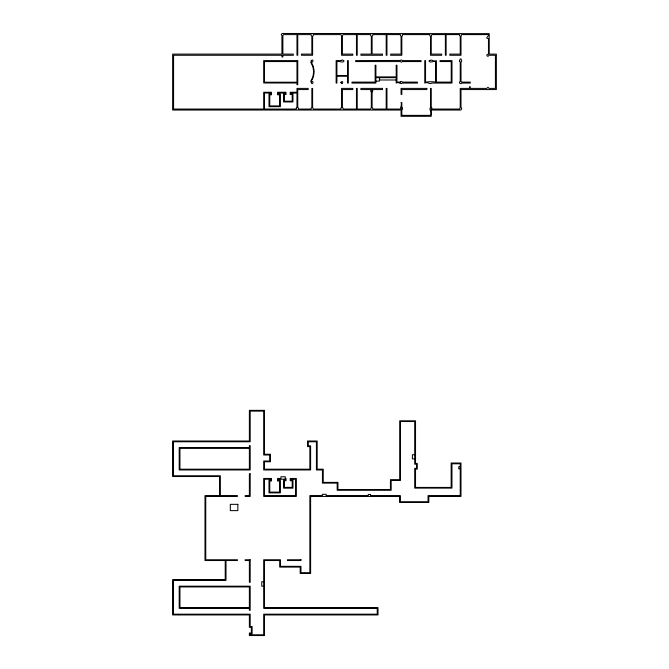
<?xml version="1.0" encoding="UTF-8"?>
<svg xmlns="http://www.w3.org/2000/svg" width="669" height="669" viewBox="0 0 669 669"><rect width="100%" height="100%" fill="white"/><g stroke="black" fill="none" stroke-linecap="round" stroke-linejoin="round"><path stroke-width="1" d="M372.098 92.004L372.867 90.85L372.098 89.83M401.835 109.565L402.604 108.545L401.835 107.4M336.908 75.505L347.529 75.505L347.529 60.595L348.298 60.595L348.298 83.073L347.529 83.073L347.529 76.274L336.908 76.274M396.19 79.987L379.582 79.987L379.582 77.663M375.911 81.141L379.39 81.141L379.39 77.663M431.262 110.034L461 110.034L461.769 108.462L461 107.4L461 89.562L496.373 89.562L496.373 54.105L489.231 54.105L489.231 33.642L282.176 33.467L281.239 34.52L281.917 35.649L281.917 54.105L172.627 54.105L172.627 110.034L401.066 110.034L401.066 116.322L431.262 116.322L431.262 88.4L430.493 88.4L430.493 107.4C428.486 109.382 432.542 112.568 430.493 115.361L401.835 115.361L401.835 102.499L401.066 102.499C401.96 105.1 400.472 106.965 400.455 109.064L386.966 109.064L386.966 88.4L386.189 88.4L386.189 109.064L372.708 109.064L372.817 108.144L372.098 107.4L372.098 89.562L382.526 89.562L382.526 88.4L360.9 88.4L360.9 89.562L371.32 89.562L370.551 90.976L371.32 91.996L371.32 107.4L370.71 109.064L357.229 109.064L357.229 88.4L356.452 88.4L356.452 109.064L342.954 109.064L343.046 108.069L342.352 107.4L342.352 89.562L352.789 89.562L352.789 88.4L341.583 88.4L341.583 107.4L340.906 108.018L340.973 109.064L313.226 109.064L312.615 107.391L312.615 88.4L311.846 88.4L311.846 107.4L311.135 108.11L311.236 109.064L298.357 109.064L298.474 108.161L297.747 107.4L297.747 89.562L308.175 89.562L308.175 88.4L296.977 88.4L296.977 92.263L290.195 92.263L290.195 94.513L292.186 94.513L292.186 101.195L284.384 101.195L284.384 94.513L286.023 94.513L286.023 92.263L277.585 92.263L277.585 94.789L279.583 94.789L279.583 105.911L269.774 105.911L269.774 94.789L271.48 94.789L271.48 92.263L263.695 92.263L263.695 109.064L173.589 109.064L173.589 55.268L281.917 55.268L281.917 56.932L282.878 56.932L282.878 55.268L293.306 55.268L293.306 54.105L282.878 54.105L282.878 35.658L283.547 34.604L296.977 34.604L296.977 55.268L297.747 55.268L297.747 34.604L311.236 34.604L311.177 35.658L311.846 36.277L311.846 54.105L301.418 54.105L301.418 55.268L312.615 55.268L312.615 36.268L313.309 35.591L313.217 34.604L340.964 34.604L341.583 36.268L341.583 55.268L352.789 55.268L352.789 54.105L342.352 54.105L342.352 36.268L342.988 34.637L356.452 34.604L356.452 55.268L357.229 55.268L357.229 34.604L370.718 34.604L370.626 35.599L371.32 36.268L371.32 54.105L360.9 54.105L360.9 55.268L382.526 55.268L382.526 54.105L372.098 54.105L372.098 36.277L372.767 35.658L372.7 34.604L386.189 34.604L386.189 55.268L386.966 55.268L386.966 34.604L400.455 34.604L400.38 35.633L401.066 36.268L401.066 54.105L390.637 54.105L390.637 55.268L401.835 55.268L401.835 36.268L402.521 35.624L402.437 34.604L429.874 34.604L429.766 35.516L430.493 36.268L430.493 55.268L441.691 55.268L441.691 54.105L431.262 54.105L431.262 36.268L431.873 34.604L445.362 34.604L445.362 55.268L446.131 55.268L446.131 34.604L459.62 34.604L459.519 35.557L460.23 36.268L460.23 54.105L449.802 54.105L449.802 55.268L461 55.268L461 36.277L461.61 34.604L488.462 34.604C489.775 35.9 483.888 38.359 488.462 38.568L488.462 54.248L487.074 54.473L486.806 55.602L487.952 56.422L489.072 55.268L495.411 55.268L495.411 88.4L489.072 88.4L487.977 87.246L486.764 88.4L470.265 88.4L470.265 86.744L469.479 86.744L469.479 88.4L460.23 88.4L460.23 107.4L459.611 109.064L431.873 109.064L431.99 108.152L431.262 107.4M249.37 447.569L179.192 447.569L179.192 469.964L250.181 469.964L250.181 445.638L249.37 445.638L249.37 469.195L179.961 469.195L179.961 448.339L249.37 448.339M414.696 454.703L412.413 454.703L412.413 458.875L414.696 458.875M460.23 466.678L458.758 466.678L458.758 468.802L460.23 468.802M285.253 478.46L286.023 478.46L286.023 480.71L284.384 480.71L284.384 487.392L292.186 487.392L292.186 480.71L290.195 480.71L290.195 478.46L296.325 478.46L296.325 496.423L263.695 496.423L263.695 478.46L271.48 478.46L271.48 480.986L269.774 480.986L269.774 492.108L279.583 492.108L279.583 480.986L277.585 480.986L277.585 478.46L280.947 478.46L280.947 476.763L285.253 476.763L285.253 479.932L283.614 479.932L283.614 488.161L292.963 488.161L292.963 479.932L290.973 479.932L290.973 479.238L295.556 479.238L295.556 495.612L264.472 495.612L264.472 479.238L270.702 479.238L270.702 480.217L269.005 480.217L269.005 492.877L280.361 492.877L280.361 480.217L278.363 480.217L278.363 479.238L285.253 479.238M263.695 581.737L261.763 581.737L261.763 586.178L263.695 586.178M249.37 607.611L179.961 607.611L179.961 586.947L249.37 586.947L249.37 610.312L250.181 610.312L250.181 586.178L179.192 586.178L179.192 608.38L249.37 608.38M340.822 82.421C342.729 86.652 343.883 78.925 340.822 82.421M313.661 71.767L312.916 76.759L310.759 81.325L311.185 81.325C315.015 75.706 315.015 67.837 311.185 62.209L310.759 62.209L312.916 66.775L313.661 71.767M459.478 60.854L460.23 62.158L460.23 81.509C458.198 82.279 460.707 85.022 461.66 83.073L470.265 83.073L470.265 82.111L461.669 82.111L461.016 81.501L461 62.167L461.769 61.004L461 58.939L460.23 58.939L459.478 60.854M311.093 60.846C312.757 65.177 314.355 57.534 311.093 60.846M296.233 108.211L296.359 109.064L264.472 109.064L264.472 93.041L270.702 93.041L270.702 94.02L269.005 94.02L269.005 106.68L280.361 106.68L280.361 94.02L278.363 94.02L278.363 93.041L285.253 93.041L285.253 93.735L283.614 93.735L283.614 101.964L292.963 101.964L292.963 93.735L290.973 93.735L290.973 93.041L296.977 93.041L296.977 107.4L296.233 108.211M311.144 82.187C312.13 86.727 314.873 79.41 311.144 82.187M340.931 60.553L336.131 60.595L336.131 83.073L336.908 83.073L336.908 61.565C339.701 60.954 341.591 62.827 343.858 61.565L343.858 60.595L342.21 59.942L340.931 60.553M400.447 82.011L396.96 82.111L396.96 65.228L396.19 65.228L396.19 76.893L375.911 76.893L375.911 65.228L375.142 65.228L375.142 82.111L351.969 82.111L351.969 83.073L375.911 83.073L375.911 77.663L396.19 77.663L396.19 83.073C398.448 81.275 400.84 84.888 402.487 83.073L417.431 83.073L417.431 82.111L402.487 82.111L401.45 81.434L400.447 82.011M429.874 60.503L429.205 60.595L429.205 61.565C431.212 62.978 433.044 60.72 435.578 61.565L435.578 82.111C431.756 81.442 429.465 81.718 425.534 82.111L425.534 60.595L424.765 60.595L424.765 83.073C427.257 81.392 430.05 84.846 431.923 83.073L451.993 83.073L451.993 60.595L440.018 60.595L440.018 61.565L451.215 61.565L451.215 82.111L436.347 82.111L436.347 60.595C433.964 62.284 431.689 58.972 429.874 60.503M400.48 60.444L355.632 60.595L355.632 61.565L400.397 61.565L401.383 62.234L402.487 61.565L421.094 61.565L421.094 60.595L402.495 60.595L401.517 59.926L400.48 60.444M297.747 60.595L263.695 60.595L263.695 82.998L296.977 82.998L296.977 84.737L297.747 84.737L297.747 60.595M296.977 61.565L264.472 61.565L264.472 82.22L296.977 82.22L296.977 61.565M426.822 88.4L401.066 88.4L401.066 94.388L401.835 94.388L401.835 89.562L426.822 89.562L426.822 88.4M264.472 410.356L249.37 410.356L249.37 441.005L172.627 441.005L172.627 476.537L219.557 476.537L219.557 495.612L204.99 495.612L204.99 560.53L225.227 560.53L225.227 579.613L172.627 579.613L172.627 614.945L249.37 614.945L249.37 627.338L251.343 627.338L251.343 633.008L249.37 633.008L249.37 635.55L264.472 635.55L264.472 614.945L378.01 614.945L378.01 607.611L264.472 607.611L264.472 560.53L279.701 560.53L279.701 567.095L300.189 567.095L300.189 573.475L310.617 573.475L310.617 496.423L399.594 496.423L399.594 502.486L428.829 502.486L428.829 496.423L461 496.423L461 463.015L451.149 463.015L451.149 487.425L415.541 487.425L415.541 469.128L417.28 469.128L417.28 463.45L415.541 463.45L415.541 420.801L399.711 420.801L399.711 479.665L390.437 479.665L390.437 489.507L337.954 489.507L337.954 482.366L323.244 482.366L323.244 469.195L317.181 469.195L317.181 441.005L307.531 441.005L307.531 446.599L309.847 446.599L309.847 469.195L264.472 469.195L264.472 461.761L270.452 461.761L270.452 454.234L264.472 454.234L264.472 410.356M263.695 411.134L250.181 411.134L250.181 441.774L173.396 441.774L173.396 475.759L220.318 475.759L220.318 495.612L237.436 495.612L237.436 496.423L205.759 496.423L205.759 559.761L237.436 559.761L237.436 560.53L226.005 560.53L226.005 580.383L173.396 580.383L173.396 614.175L250.181 614.175L250.181 626.527L252.113 626.527L252.113 633.802L250.181 633.802L250.181 634.781L263.695 634.781L263.695 614.175L377.232 614.175L377.232 608.38L263.695 608.38L263.695 559.761L280.478 559.761L280.478 566.325L300.966 566.325L300.966 572.697L309.847 572.697L309.847 495.612L322.349 495.612L322.349 494.299L326.171 494.299L326.171 495.612L368.234 495.612L368.234 494.45L370.551 494.45L370.551 495.612L400.363 495.612L400.363 501.717L428.043 501.717L428.043 495.612L460.23 495.612L460.23 463.784L451.96 463.784L451.96 488.119L414.696 488.119L414.696 468.359L416.511 468.359L416.511 464.186L414.696 464.186L414.696 421.537L400.48 421.537L400.48 480.476L391.173 480.476L391.173 490.285L337.184 490.285L337.184 483.135L322.433 483.135L322.433 469.964L316.412 469.964L316.412 441.774L308.3 441.774L308.3 445.83L310.617 445.83L310.617 469.964L263.695 469.964L263.695 460.991L269.682 460.991L269.682 455.004L263.695 455.004L263.695 411.134M250.181 473.828L249.37 473.828L249.37 495.612L245.155 495.612L245.155 496.423L250.181 496.423L250.181 473.828M237.846 504.334L230.312 504.334L230.312 510.631L237.846 510.631L237.846 504.334M250.181 559.761L245.155 559.761L245.155 560.53L249.37 560.53L249.37 582.314L250.181 582.314L250.181 559.761M300.966 559.761L287.427 559.761L287.427 560.53L300.966 560.53L300.966 559.761"/></g></svg>
